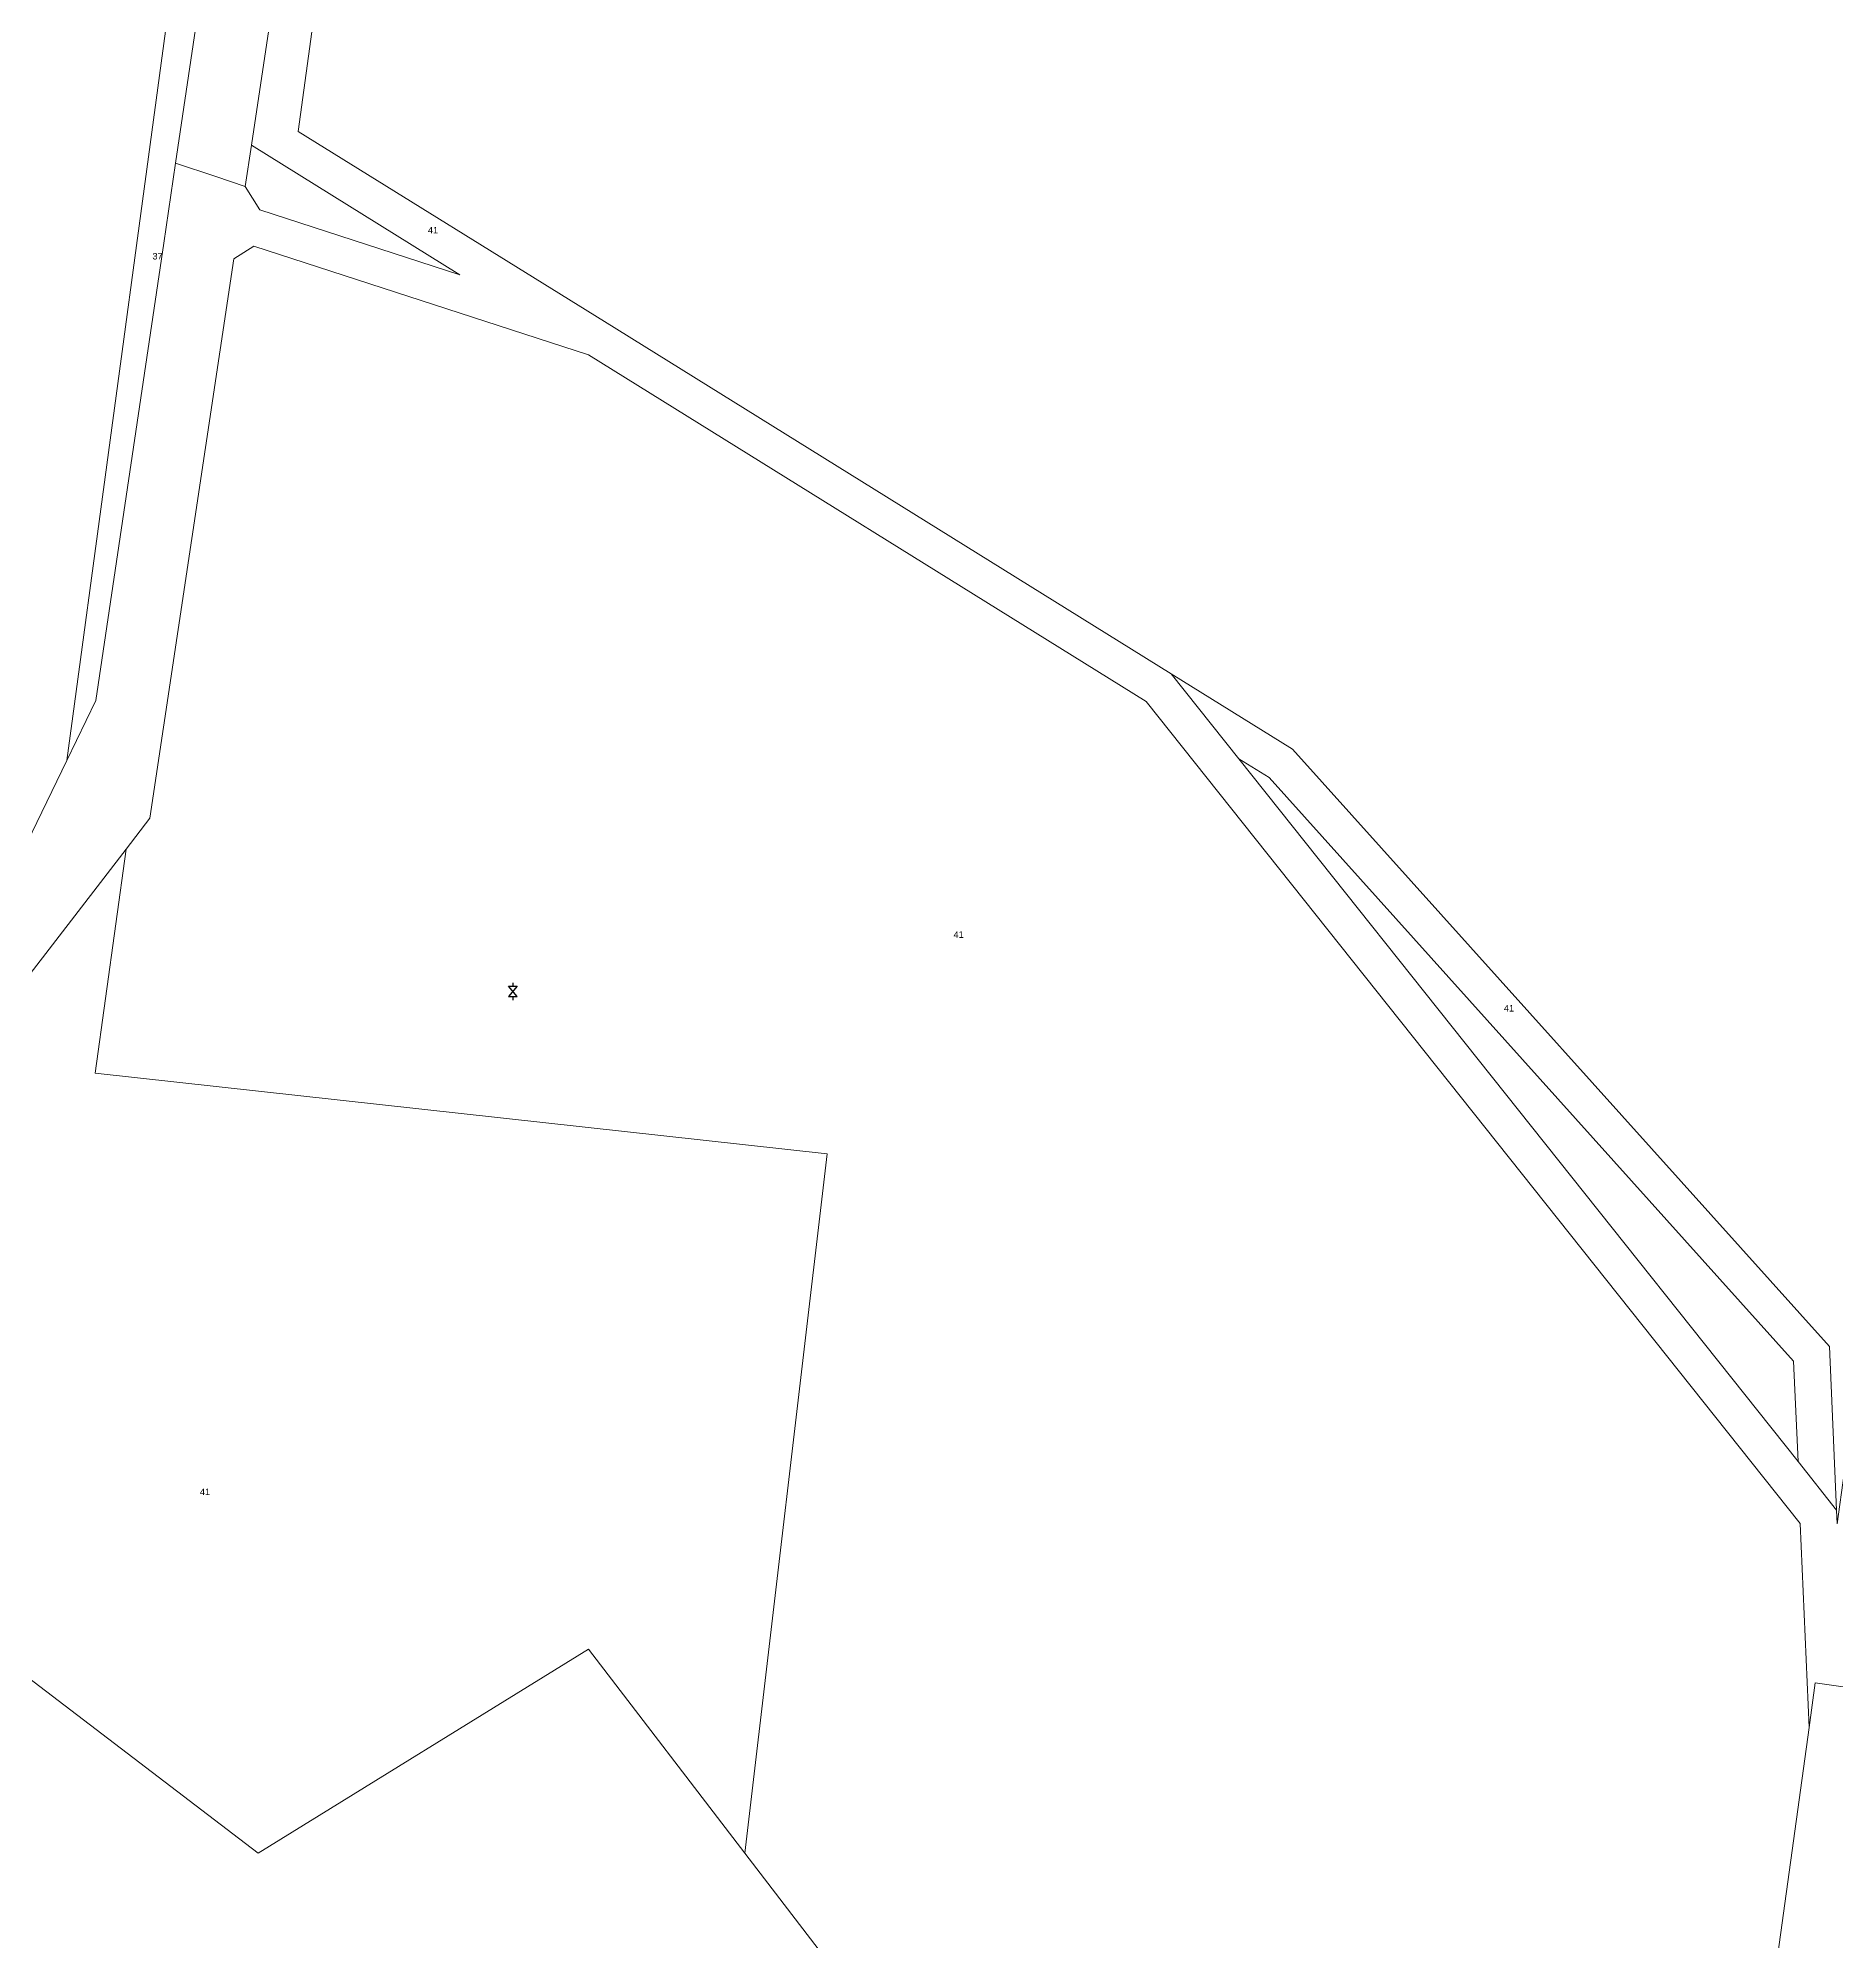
# Model space of a CAD drawing. Header units: metres. Extents: x 257896 to 264438, y 6185680 to 6189085.
# Drawn here: x 261341 to 261838, y 6187036 to 6187561 of the extents above; entities that cross this region are included whole.
import ezdxf
from ezdxf.enums import TextEntityAlignment as Align

# ---------------------------------------------------------------- set-up
doc = ezdxf.new("R2010")
doc.units = ezdxf.units.M
doc.linetypes.add('Cable Exist OH', pattern=[1, 1, 0])
doc.layers.get('0').update_dxf_attribs({"color": 6})
doc.layers.add('_User_HV_Exist', color=7, linetype='Continuous')
doc.layers.add('Cadastre Land Parcels_SP_EXT', color=9, linetype='Continuous', lineweight=5)
doc.layers.add('Cadastre Roads_SP_EXT', color=9, linetype='Continuous', lineweight=5)
doc.layers.get('0').freeze()
doc.styles.get("Standard").update_dxf_attribs({"font": 'arial.ttf'})

# ---------------------------------------------------------------- blocks, each defined once
blk = doc.blocks.new('HV_DOF_CLOSED_NEW')
for p, q in [((0, 7.9), (0, 6.94)), ((0, 4.06), (0, 3.1))]:
    blk.add_line(p, q)
blk.add_lwpolyline([(-1.2, 4.06), (1.2, 4.06), (-1.2, 6.94), (1.2, 6.94)], close=True)
for tag, height, flags, p in [('STREET_CODE', 0.2, 9, (1.5, 0)), ('ASSET_NUM', 3.5, 8, (2, 2)), ('ACTUAL_STATUS', 0.2, 9, (1.5, -0.2)), ('CONSTRUCTED_VOLTAGE', 0.2, 9, (1.5, -0.4)), ('OPERATING_VOLTAGE', 0.2, 9, (1.5, -0.8)), ('ORIENTATION', 0.2, 9, (1.5, -1)), ('OWNED_BY', 0.2, 9, (1.5, -1.2)), ('OPERATED_BY', 0.2, 9, (1.5, -1.4)), ('STATE', 0.2, 9, (1.5, -1.8)), ('SWITCH_TYPE', 0.2, 9, (1.5, -2)), ('SUBURB', 0.2, 9, (1.5, -2.6)), ('STREETNAME', 0.2, 9, (1.5, -2.8)), ('Z', 0.2, 1, (1.5, -3.6)), ('NO_PHASES', 0.2, 9, (1.5, -0.6)), ('MAINTAINED_BY', 0.2, 9, (1.5, -1.6)), ('USAGE', 0.2, 9, (1.5, -2.2)), ('LEGEND', 0.2, 9, (1.5, -2.4)), ('LOCATION', 0.2, 9, (1.5, -3)), ('NOTES', 0.2, 9, (1.5, -3.2)), ('LABEL_ALIGNMENT', 0.2, 9, (1.5, -3.4))]:
    blk.add_attdef(tag, text='', height=height, dxfattribs=dict(flags=flags)).set_placement(p, align=Align.MIDDLE_LEFT)

msp = doc.modelspace()

# ---------------------------------------------------------------- linework, layer by layer
at = {"layer": 'Cadastre Land Parcels_SP_EXT', "linetype": 'Continuous'}
for points in [[(261906.72, 6187649.35), (261427.14, 6187712.66), (261422.1, 6187602.14), (261421.15, 6187595.24), (261412.94, 6187535.45), (261497.47, 6187482.92), (261653.98, 6187385.67), (261687.52, 6187364.83), (261835.75, 6187199.97), (261837.72, 6187154.76), (261837.89, 6187150.94), (261906.72, 6187649.35)], [(261391.74, 6187612.13), (261383.53, 6187617.02), (261349.02, 6187361.73), (261357.03, 6187378.34), (261375.78, 6187504.61), (261379.05, 6187526.7), (261391.74, 6187612.13)], [(261400.03, 6187531.62), (261398.32, 6187520.27), (261402.34, 6187513.78), (261457.58, 6187495.86), (261400.03, 6187531.62)], [(261830.13, 6187094.73), (261827.67, 6187151.08), (261647.05, 6187378.06), (261493.06, 6187473.75), (261400.7, 6187503.72), (261395.2, 6187500.31), (261371.92, 6187345.79), (261365.4, 6187337.3), (261356.89, 6187275.36), (261559.03, 6187253.1), (261536.25, 6187060.01), (261642.54, 6186921.31), (261634.79, 6186811.23), (261780.56, 6186735.82), (261830.13, 6187094.73)], [(261837.72, 6187154.76), (261835.75, 6187199.97), (261687.52, 6187364.83), (261653.98, 6187385.67), (261672.62, 6187362.24), (261681, 6187357.03), (261825.86, 6187195.92), (261827.07, 6187168.15), (261837.72, 6187154.76)], [(261825.86, 6187195.92), (261681, 6187357.03), (261672.62, 6187362.24), (261827.07, 6187168.15), (261825.86, 6187195.92)], [(261240.1, 6187045.97), (261301.79, 6187136.35), (261401.89, 6187060), (261493.06, 6187116.39), (261536.25, 6187060.01), (261559.03, 6187253.1), (261356.89, 6187275.36), (261365.4, 6187337.3), (261217.68, 6187145.52), (261240.1, 6187045.97)], [(261847.27, 6187104.84), (261831.83, 6187107.09), (261830.13, 6187094.73), (261780.56, 6186735.82), (261775.93, 6186701.18), (261910.03, 6186614.37), (261903.86, 6186966.86), (261847.27, 6187104.84)]]:
    msp.add_lwpolyline(points, close=True, dxfattribs=at)
for points in [[(261111.89, 6187678.03), (261065.22, 6187333.85), (261107.67, 6187321.18), (261193.91, 6187250.91), (261212.17, 6187170.02), (261331.22, 6187324.87), (261331.22, 6187324.87), (261349.02, 6187361.73), (261383.53, 6187617.02)], [(261910.03, 6186614.37), (261775.93, 6186701.18), (261780.56, 6186735.82), (261634.79, 6186811.23), (261642.54, 6186921.31), (261536.25, 6187060.01), (261536.25, 6187060.01), (261493.06, 6187116.39), (261401.89, 6187060), (261301.79, 6187136.35), (261240.1, 6187045.97), (261251.72, 6186994.54), (261350.73, 6187025.05), (261488.22, 6186967.97), (261515, 6186870.32), (261549.58, 6186744.66), (261650.49, 6186657.78), (261763.68, 6186605.07), (261748.97, 6186493.59), (261807.12, 6186459), (261830.03, 6186445.38), (261903.43, 6186376.66)]]:
    msp.add_lwpolyline(points, dxfattribs=at)
at = {"layer": 'Cadastre Roads_SP_EXT', "linetype": 'Continuous'}
msp.add_lwpolyline([(261472.68, 6188166.15), (261456, 6188051.38), (261449.5, 6188006.63), (261407.17, 6187715.21), (261392.87, 6187619.71), (261392.22, 6187615.34), (261391.73, 6187612.13), (261379.05, 6187526.7), (261390.22, 6187522.97), (261398.32, 6187520.27), (261400.03, 6187531.63), (261400.03, 6187531.63), (261410.99, 6187604.84), (261427.14, 6187712.66), (261470.67, 6188004.5), (261477.61, 6188021.69), (261483.78, 6188036.97), (261529.6, 6188101.22)], dxfattribs=at)

# ---------------------------------------------------------------- block references
at = {"layer": '_User_HV_Exist', "color": 7, "linetype": 'Cable Exist OH'}
msp.add_blockref('HV_DOF_CLOSED_NEW', (261472.23, 6187292.48), dxfattribs=at)

# ---------------------------------------------------------------- texts
at = {"layer": 'Cadastre Land Parcels_SP_EXT'}
for s, p in [('41', (261448.75, 6187507.27)), ('37', (261372.69, 6187500.09)), ('41', (261593.89, 6187312.77)), ('41', (261745.85, 6187292.43)), ('41', (261385.79, 6187158.89))]:
    msp.add_text(s, height=1.8, dxfattribs=at).set_placement(p)

doc.saveas('drawing.dxf')
